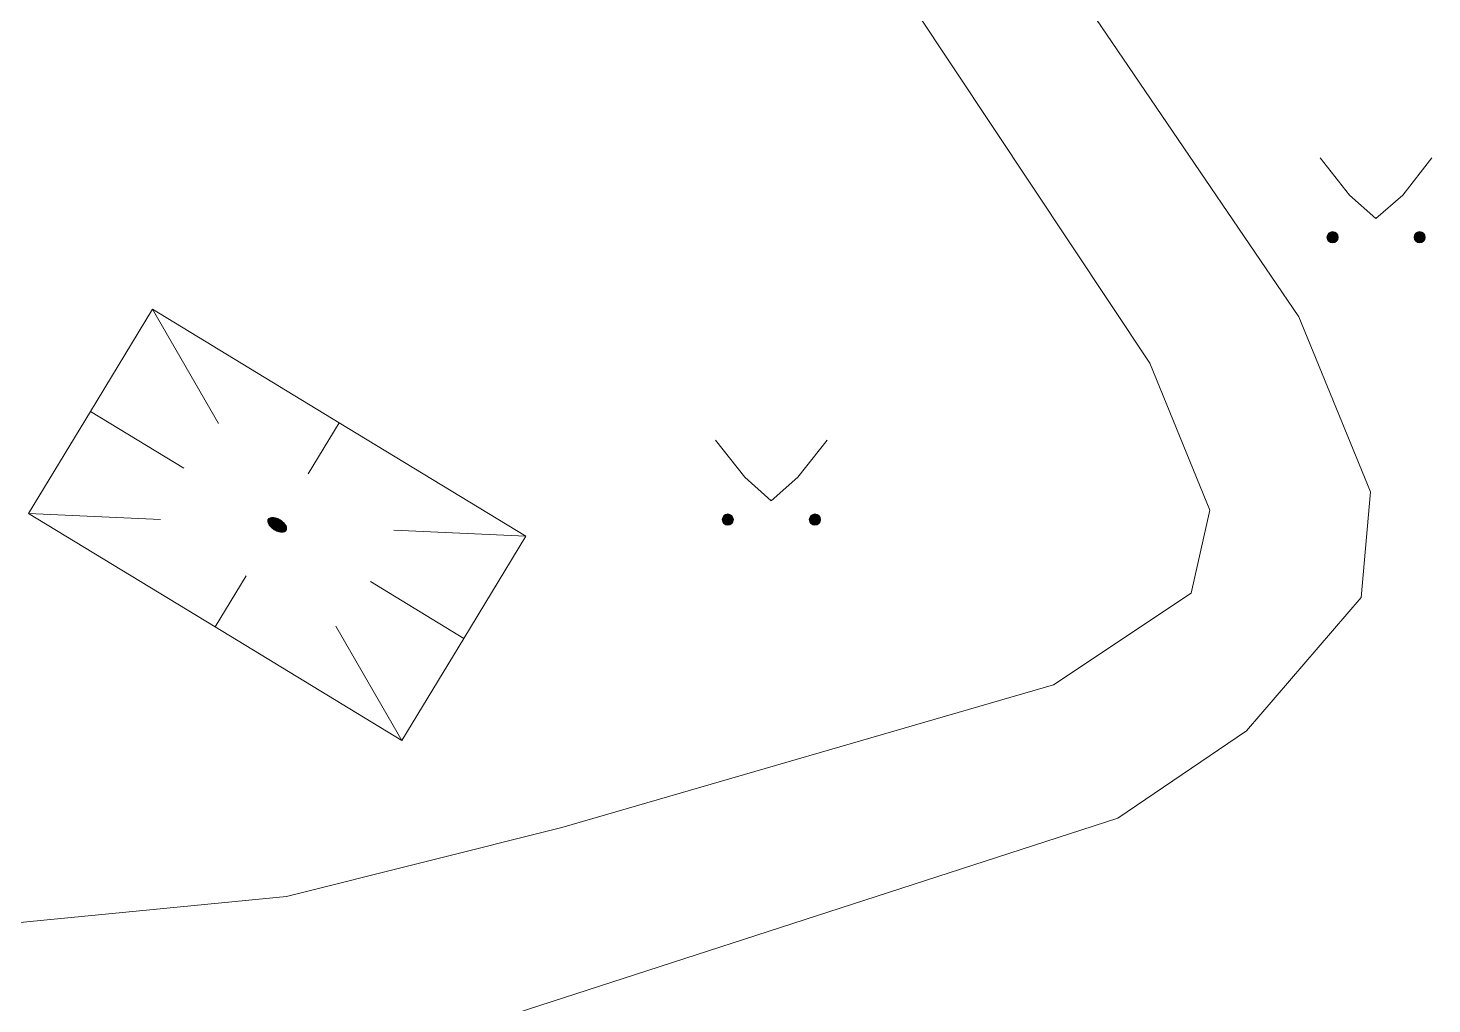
# Model space of a CAD drawing. Extents: x 1000 to 4000, y -5000 to -1000.
# Drawn here: x 1569.08 to 1593.61, y -4584.94 to -4567.9 of the extents above; entities that cross this region are included whole.
import ezdxf

# ---------------------------------------------------------------- set-up
doc = ezdxf.new("R2010")
doc.units = 0
doc.header["$MEASUREMENT"] = 0
for name, color, linetype in [('СЛОЙ_24', 7, 'CONTINUOUS'), ('СЛОЙ_41', 7, 'CONTINUOUS'), ('СЛОЙ_7', 7, 'CONTINUOUS')]:
    doc.layers.add(name, color=color, linetype=linetype)

msp = doc.modelspace()

# ---------------------------------------------------------------- linework, layer by layer
at = {"layer": 'СЛОЙ_24', "color": 253, "linetype": 'Continuous', "lineweight": 0}
for points in [[(1540.448, -4595.008), (1544.02, -4596.815), (1549.197, -4589.187), (1556.822, -4586.838), (1566.294, -4586.517), (1576.968, -4585.313), (1588.124, -4581.7), (1590.372, -4580.175), (1592.378, -4577.846), (1592.539, -4575.999), (1591.289, -4572.94), (1577.771, -4553.075)], [(1557.946, -4584.59), (1573.598, -4583.065), (1578.412, -4581.861), (1587.001, -4579.372), (1589.409, -4577.766), (1589.73, -4576.321), (1588.686, -4573.751), (1576.326, -4555.163)]]:
    msp.add_lwpolyline(points, dxfattribs=at)
at = {"layer": 'СЛОЙ_41', "color": 253, "linetype": 'Continuous', "lineweight": 0}
for p, q in [((1591.663, -4570.164), (1592.173, -4570.814)), ((1593.613, -4570.164), (1593.103, -4570.814)), ((1592.173, -4570.814), (1592.633, -4571.224)), ((1593.103, -4570.814), (1592.633, -4571.224)), ((1581.096, -4575.095), (1581.606, -4575.745)), ((1583.046, -4575.095), (1582.536, -4575.745)), ((1581.606, -4575.745), (1582.066, -4576.155)), ((1582.536, -4575.745), (1582.066, -4576.155))]:
    msp.add_line(p, q, dxfattribs=at)
for centre in [(1591.877, -4571.552), (1593.398, -4571.552), (1581.31, -4576.483), (1582.831, -4576.483)]:
    msp.add_circle(centre, 0.0976, dxfattribs=at)
for points in [[(1591.781, -4571.571), (1591.779, -4571.552), (1591.781, -4571.533)], [(1591.786, -4571.589), (1591.781, -4571.533), (1591.786, -4571.515)], [(1591.781, -4571.571), (1591.781, -4571.533), (1591.786, -4571.589)], [(1591.795, -4571.606), (1591.786, -4571.515), (1591.795, -4571.498)], [(1591.786, -4571.589), (1591.786, -4571.515), (1591.795, -4571.606)], [(1591.808, -4571.621), (1591.795, -4571.498), (1591.808, -4571.483)], [(1591.795, -4571.606), (1591.795, -4571.498), (1591.808, -4571.621)], [(1591.822, -4571.633), (1591.808, -4571.483), (1591.822, -4571.471)], [(1591.808, -4571.621), (1591.808, -4571.483), (1591.822, -4571.633)], [(1591.839, -4571.642), (1591.822, -4571.471), (1591.839, -4571.462)], [(1591.822, -4571.633), (1591.822, -4571.471), (1591.839, -4571.642)], [(1591.858, -4571.648), (1591.839, -4571.462), (1591.858, -4571.456)], [(1591.839, -4571.642), (1591.839, -4571.462), (1591.858, -4571.648)], [(1591.877, -4571.65), (1591.858, -4571.456), (1591.877, -4571.454)], [(1591.858, -4571.648), (1591.858, -4571.456), (1591.877, -4571.65)], [(1593.302, -4571.571), (1593.3, -4571.552), (1593.302, -4571.533)], [(1593.307, -4571.589), (1593.302, -4571.533), (1593.307, -4571.515)], [(1593.302, -4571.571), (1593.302, -4571.533), (1593.307, -4571.589)], [(1593.316, -4571.606), (1593.307, -4571.515), (1593.316, -4571.498)], [(1593.307, -4571.589), (1593.307, -4571.515), (1593.316, -4571.606)], [(1593.329, -4571.621), (1593.316, -4571.498), (1593.329, -4571.483)], [(1593.316, -4571.606), (1593.316, -4571.498), (1593.329, -4571.621)], [(1593.343, -4571.633), (1593.329, -4571.483), (1593.343, -4571.471)], [(1593.329, -4571.621), (1593.329, -4571.483), (1593.343, -4571.633)], [(1593.36, -4571.642), (1593.343, -4571.471), (1593.36, -4571.462)], [(1593.343, -4571.633), (1593.343, -4571.471), (1593.36, -4571.642)], [(1593.379, -4571.648), (1593.36, -4571.462), (1593.379, -4571.456)], [(1593.36, -4571.642), (1593.36, -4571.462), (1593.379, -4571.648)], [(1593.398, -4571.65), (1593.379, -4571.456), (1593.398, -4571.454)], [(1593.379, -4571.648), (1593.379, -4571.456), (1593.398, -4571.65)], [(1581.214, -4576.502), (1581.212, -4576.483), (1581.214, -4576.464)], [(1581.219, -4576.52), (1581.214, -4576.464), (1581.219, -4576.446)], [(1581.214, -4576.502), (1581.214, -4576.464), (1581.219, -4576.52)], [(1581.228, -4576.537), (1581.219, -4576.446), (1581.228, -4576.429)], [(1581.219, -4576.52), (1581.219, -4576.446), (1581.228, -4576.537)], [(1581.241, -4576.552), (1581.228, -4576.429), (1581.241, -4576.414)], [(1581.228, -4576.537), (1581.228, -4576.429), (1581.241, -4576.552)], [(1581.255, -4576.564), (1581.241, -4576.414), (1581.255, -4576.402)], [(1581.241, -4576.552), (1581.241, -4576.414), (1581.255, -4576.564)], [(1581.272, -4576.573), (1581.255, -4576.402), (1581.272, -4576.393)], [(1581.255, -4576.564), (1581.255, -4576.402), (1581.272, -4576.573)], [(1581.291, -4576.579), (1581.272, -4576.393), (1581.291, -4576.387)], [(1581.272, -4576.573), (1581.272, -4576.393), (1581.291, -4576.579)], [(1581.31, -4576.581), (1581.291, -4576.387), (1581.31, -4576.385)], [(1581.291, -4576.579), (1581.291, -4576.387), (1581.31, -4576.581)], [(1582.735, -4576.502), (1582.733, -4576.483), (1582.735, -4576.464)], [(1582.74, -4576.52), (1582.735, -4576.464), (1582.74, -4576.446)], [(1582.735, -4576.502), (1582.735, -4576.464), (1582.74, -4576.52)], [(1582.749, -4576.537), (1582.74, -4576.446), (1582.749, -4576.429)], [(1582.74, -4576.52), (1582.74, -4576.446), (1582.749, -4576.537)], [(1582.762, -4576.552), (1582.749, -4576.429), (1582.762, -4576.414)], [(1582.749, -4576.537), (1582.749, -4576.429), (1582.762, -4576.552)], [(1582.776, -4576.564), (1582.762, -4576.414), (1582.776, -4576.402)], [(1582.762, -4576.552), (1582.762, -4576.414), (1582.776, -4576.564)], [(1582.793, -4576.573), (1582.776, -4576.402), (1582.793, -4576.393)], [(1582.776, -4576.564), (1582.776, -4576.402), (1582.793, -4576.573)], [(1582.812, -4576.579), (1582.793, -4576.393), (1582.812, -4576.387)], [(1582.793, -4576.573), (1582.793, -4576.393), (1582.812, -4576.579)], [(1582.831, -4576.581), (1582.812, -4576.387), (1582.831, -4576.385)], [(1582.812, -4576.579), (1582.812, -4576.387), (1582.831, -4576.581)]]:
    msp.add_solid(points, dxfattribs=at)
at = {"layer": 'СЛОЙ_41', "color": 253, "linetype": 'Continuous', "lineweight": 0, "extrusion": (0, 0, -1)}
for points in [[(-1591.877, -4571.65), (-1591.877, -4571.454), (-1591.896, -4571.648)], [(-1591.896, -4571.648), (-1591.877, -4571.454), (-1591.896, -4571.456)], [(-1591.896, -4571.648), (-1591.896, -4571.456), (-1591.914, -4571.642)], [(-1591.914, -4571.642), (-1591.896, -4571.456), (-1591.914, -4571.462)], [(-1591.914, -4571.642), (-1591.914, -4571.462), (-1591.931, -4571.633)], [(-1591.931, -4571.633), (-1591.914, -4571.462), (-1591.931, -4571.471)], [(-1591.931, -4571.633), (-1591.931, -4571.471), (-1591.946, -4571.621)], [(-1591.946, -4571.621), (-1591.931, -4571.471), (-1591.946, -4571.483)], [(-1591.946, -4571.621), (-1591.946, -4571.483), (-1591.958, -4571.606)], [(-1591.958, -4571.606), (-1591.946, -4571.483), (-1591.958, -4571.498)], [(-1591.958, -4571.606), (-1591.958, -4571.498), (-1591.967, -4571.589)], [(-1591.967, -4571.589), (-1591.958, -4571.498), (-1591.967, -4571.515)], [(-1591.967, -4571.589), (-1591.967, -4571.515), (-1591.972, -4571.571)], [(-1591.972, -4571.571), (-1591.967, -4571.515), (-1591.972, -4571.533)], [(-1591.972, -4571.571), (-1591.972, -4571.533), (-1591.974, -4571.552)], [(-1593.398, -4571.65), (-1593.398, -4571.454), (-1593.417, -4571.648)], [(-1593.417, -4571.648), (-1593.398, -4571.454), (-1593.417, -4571.456)], [(-1593.417, -4571.648), (-1593.417, -4571.456), (-1593.435, -4571.642)], [(-1593.435, -4571.642), (-1593.417, -4571.456), (-1593.435, -4571.462)], [(-1593.435, -4571.642), (-1593.435, -4571.462), (-1593.452, -4571.633)], [(-1593.452, -4571.633), (-1593.435, -4571.462), (-1593.452, -4571.471)], [(-1593.452, -4571.633), (-1593.452, -4571.471), (-1593.467, -4571.621)], [(-1593.467, -4571.621), (-1593.452, -4571.471), (-1593.467, -4571.483)], [(-1593.467, -4571.621), (-1593.467, -4571.483), (-1593.479, -4571.606)], [(-1593.479, -4571.606), (-1593.467, -4571.483), (-1593.479, -4571.498)], [(-1593.479, -4571.606), (-1593.479, -4571.498), (-1593.488, -4571.589)], [(-1593.488, -4571.589), (-1593.479, -4571.498), (-1593.488, -4571.515)], [(-1593.488, -4571.589), (-1593.488, -4571.515), (-1593.493, -4571.571)], [(-1593.493, -4571.571), (-1593.488, -4571.515), (-1593.493, -4571.533)], [(-1593.493, -4571.571), (-1593.493, -4571.533), (-1593.495, -4571.552)], [(-1581.31, -4576.581), (-1581.31, -4576.385), (-1581.329, -4576.579)], [(-1581.329, -4576.579), (-1581.31, -4576.385), (-1581.329, -4576.387)], [(-1581.329, -4576.579), (-1581.329, -4576.387), (-1581.347, -4576.573)], [(-1581.347, -4576.573), (-1581.329, -4576.387), (-1581.347, -4576.393)], [(-1581.347, -4576.573), (-1581.347, -4576.393), (-1581.364, -4576.564)], [(-1581.364, -4576.564), (-1581.347, -4576.393), (-1581.364, -4576.402)], [(-1581.364, -4576.564), (-1581.364, -4576.402), (-1581.379, -4576.552)], [(-1581.379, -4576.552), (-1581.364, -4576.402), (-1581.379, -4576.414)], [(-1581.379, -4576.552), (-1581.379, -4576.414), (-1581.391, -4576.537)], [(-1581.391, -4576.537), (-1581.379, -4576.414), (-1581.391, -4576.429)], [(-1581.391, -4576.537), (-1581.391, -4576.429), (-1581.4, -4576.52)], [(-1581.4, -4576.52), (-1581.391, -4576.429), (-1581.4, -4576.446)], [(-1581.4, -4576.52), (-1581.4, -4576.446), (-1581.405, -4576.502)], [(-1581.405, -4576.502), (-1581.4, -4576.446), (-1581.405, -4576.464)], [(-1581.405, -4576.502), (-1581.405, -4576.464), (-1581.407, -4576.483)], [(-1582.831, -4576.581), (-1582.831, -4576.385), (-1582.85, -4576.579)], [(-1582.85, -4576.579), (-1582.831, -4576.385), (-1582.85, -4576.387)], [(-1582.85, -4576.579), (-1582.85, -4576.387), (-1582.868, -4576.573)], [(-1582.868, -4576.573), (-1582.85, -4576.387), (-1582.868, -4576.393)], [(-1582.868, -4576.573), (-1582.868, -4576.393), (-1582.885, -4576.564)], [(-1582.885, -4576.564), (-1582.868, -4576.393), (-1582.885, -4576.402)], [(-1582.885, -4576.564), (-1582.885, -4576.402), (-1582.9, -4576.552)], [(-1582.9, -4576.552), (-1582.885, -4576.402), (-1582.9, -4576.414)], [(-1582.9, -4576.552), (-1582.9, -4576.414), (-1582.912, -4576.537)], [(-1582.912, -4576.537), (-1582.9, -4576.414), (-1582.912, -4576.429)], [(-1582.912, -4576.537), (-1582.912, -4576.429), (-1582.921, -4576.52)], [(-1582.921, -4576.52), (-1582.912, -4576.429), (-1582.921, -4576.446)], [(-1582.921, -4576.52), (-1582.921, -4576.446), (-1582.926, -4576.502)], [(-1582.926, -4576.502), (-1582.921, -4576.446), (-1582.926, -4576.464)], [(-1582.926, -4576.502), (-1582.926, -4576.464), (-1582.928, -4576.483)]]:
    msp.add_solid(points, dxfattribs=at)
at = {"layer": 'СЛОЙ_7', "color": 253, "linetype": 'Continuous', "lineweight": 0}
for p, q in [((1571.259, -4572.81), (1570.175, -4574.593)), ((1571.259, -4572.81), (1572.413, -4574.806)), ((1571.259, -4572.81), (1574.52, -4574.793)), ((1570.175, -4574.593), (1569.091, -4576.376)), ((1570.175, -4574.593), (1571.806, -4575.584)), ((1574.52, -4574.793), (1573.979, -4575.684)), ((1574.52, -4574.793), (1577.781, -4576.775)), ((1569.091, -4576.376), (1571.396, -4576.481)), ((1569.091, -4576.376), (1572.352, -4578.358)), ((1573.593, -4576.67), (1573.593, -4576.67)), ((1577.781, -4576.775), (1575.476, -4576.669)), ((1577.781, -4576.775), (1576.697, -4578.558)), ((1572.352, -4578.358), (1572.895, -4577.467)), ((1576.697, -4578.558), (1575.067, -4577.566)), ((1572.352, -4578.358), (1575.613, -4580.34)), ((1575.613, -4580.34), (1574.459, -4578.343)), ((1576.697, -4578.558), (1575.613, -4580.34))]:
    msp.add_line(p, q, dxfattribs=at)
for centre, radius, start, end in [((1573.343, -4576.512), 0.0721, 169.1467, 186.3022), ((1573.373, -4576.508), 0.103, 186.2735, 199.8338), ((1573.328, -4576.509), 0.0573, 148.918, 168.9098), ((1573.328, -4576.51), 0.0573, 128.4945, 148.4863), ((1573.337, -4576.521), 0.0721, 111.1021, 128.2576), ((1573.348, -4576.55), 0.103, 97.5705, 111.1308), ((1573.354, -4576.595), 0.148, 87.062, 97.6868), ((1573.352, -4576.65), 0.203, 78.5687, 87.1677), ((1573.341, -4576.705), 0.259, 71.3388, 78.6468), ((1573.327, -4576.749), 0.305, 64.8423, 71.3961), ((1573.316, -4576.772), 0.331, 58.6812, 64.888), ((1573.316, -4576.772), 0.331, 52.5163, 58.7232), ((1573.332, -4576.752), 0.305, 46.0082, 52.562), ((1573.364, -4576.719), 0.259, 38.7575, 46.0655), ((1573.416, -4576.493), 0.148, 199.7176, 210.3423), ((1573.464, -4576.466), 0.203, 210.2366, 218.8356), ((1573.508, -4576.431), 0.259, 218.7575, 226.0655), ((1573.54, -4576.398), 0.305, 226.0082, 232.562), ((1573.556, -4576.378), 0.331, 232.5163, 238.7232), ((1573.556, -4576.378), 0.331, 238.6812, 244.888), ((1573.545, -4576.401), 0.305, 244.8423, 251.3961), ((1573.531, -4576.445), 0.259, 251.3388, 258.6468), ((1573.52, -4576.5), 0.203, 258.5687, 267.1677), ((1573.518, -4576.555), 0.148, 267.062, 277.6868), ((1573.524, -4576.6), 0.103, 277.5705, 291.1308), ((1573.535, -4576.629), 0.0721, 291.1021, 308.2576), ((1573.408, -4576.684), 0.203, 30.2366, 38.8356), ((1573.544, -4576.64), 0.0573, 308.4945, 328.4863), ((1573.456, -4576.657), 0.148, 19.7176, 30.3423), ((1573.544, -4576.641), 0.0573, 328.918, 348.9098), ((1573.499, -4576.641), 0.103, 6.2735, 19.8338), ((1573.529, -4576.638), 0.0721, 349.1467, 6.3022)]:
    msp.add_arc(centre, radius, start, end, dxfattribs=at)
for points in [[(1573.272, -4576.524), (1573.271, -4576.501), (1573.272, -4576.5)], [(1573.271, -4576.522), (1573.271, -4576.503), (1573.271, -4576.501)], [(1573.271, -4576.522), (1573.271, -4576.501), (1573.272, -4576.524)], [(1573.271, -4576.521), (1573.271, -4576.504), (1573.271, -4576.503)], [(1573.271, -4576.521), (1573.271, -4576.503), (1573.271, -4576.522)], [(1573.271, -4576.52), (1573.271, -4576.505), (1573.271, -4576.504)], [(1573.271, -4576.52), (1573.271, -4576.504), (1573.271, -4576.521)], [(1573.271, -4576.518), (1573.271, -4576.507), (1573.271, -4576.505)], [(1573.271, -4576.518), (1573.271, -4576.505), (1573.271, -4576.52)], [(1573.271, -4576.517), (1573.271, -4576.508), (1573.271, -4576.507)], [(1573.271, -4576.517), (1573.271, -4576.507), (1573.271, -4576.518)], [(1573.271, -4576.515), (1573.271, -4576.51), (1573.271, -4576.508)], [(1573.271, -4576.515), (1573.271, -4576.508), (1573.271, -4576.517)], [(1573.271, -4576.514), (1573.271, -4576.511), (1573.271, -4576.51)], [(1573.271, -4576.514), (1573.271, -4576.51), (1573.271, -4576.515)], [(1573.273, -4576.53), (1573.272, -4576.496), (1573.273, -4576.495)], [(1573.272, -4576.528), (1573.272, -4576.497), (1573.272, -4576.496)], [(1573.272, -4576.528), (1573.272, -4576.496), (1573.273, -4576.53)], [(1573.272, -4576.527), (1573.272, -4576.499), (1573.272, -4576.497)], [(1573.272, -4576.527), (1573.272, -4576.497), (1573.272, -4576.528)], [(1573.272, -4576.525), (1573.272, -4576.5), (1573.272, -4576.499)], [(1573.272, -4576.525), (1573.272, -4576.499), (1573.272, -4576.527)], [(1573.272, -4576.524), (1573.272, -4576.5), (1573.272, -4576.525)], [(1573.274, -4576.535), (1573.273, -4576.492), (1573.274, -4576.491)], [(1573.273, -4576.533), (1573.273, -4576.494), (1573.273, -4576.492)], [(1573.273, -4576.533), (1573.273, -4576.492), (1573.274, -4576.535)], [(1573.273, -4576.531), (1573.273, -4576.495), (1573.273, -4576.494)], [(1573.273, -4576.531), (1573.273, -4576.494), (1573.273, -4576.533)], [(1573.273, -4576.53), (1573.273, -4576.495), (1573.273, -4576.531)], [(1573.275, -4576.538), (1573.274, -4576.49), (1573.275, -4576.489)], [(1573.274, -4576.536), (1573.274, -4576.491), (1573.274, -4576.49)], [(1573.274, -4576.536), (1573.274, -4576.49), (1573.275, -4576.538)], [(1573.274, -4576.535), (1573.274, -4576.491), (1573.274, -4576.536)], [(1573.276, -4576.541), (1573.275, -4576.488), (1573.276, -4576.486)], [(1573.275, -4576.539), (1573.275, -4576.489), (1573.275, -4576.488)], [(1573.275, -4576.539), (1573.275, -4576.488), (1573.276, -4576.541)], [(1573.275, -4576.538), (1573.275, -4576.489), (1573.275, -4576.539)], [(1573.277, -4576.544), (1573.276, -4576.485), (1573.277, -4576.484)], [(1573.276, -4576.542), (1573.276, -4576.486), (1573.276, -4576.485)], [(1573.276, -4576.542), (1573.276, -4576.485), (1573.277, -4576.544)], [(1573.276, -4576.541), (1573.276, -4576.486), (1573.276, -4576.542)], [(1573.278, -4576.547), (1573.277, -4576.483), (1573.278, -4576.482)], [(1573.277, -4576.545), (1573.277, -4576.484), (1573.277, -4576.483)], [(1573.277, -4576.545), (1573.277, -4576.483), (1573.278, -4576.547)], [(1573.277, -4576.544), (1573.277, -4576.484), (1573.277, -4576.545)], [(1573.279, -4576.548), (1573.278, -4576.482), (1573.279, -4576.481)], [(1573.278, -4576.547), (1573.278, -4576.482), (1573.279, -4576.548)], [(1573.28, -4576.551), (1573.279, -4576.48), (1573.28, -4576.479)], [(1573.279, -4576.55), (1573.279, -4576.481), (1573.279, -4576.48)], [(1573.279, -4576.55), (1573.279, -4576.48), (1573.28, -4576.551)], [(1573.279, -4576.548), (1573.279, -4576.481), (1573.279, -4576.55)], [(1573.281, -4576.553), (1573.28, -4576.479), (1573.281, -4576.477)], [(1573.28, -4576.551), (1573.28, -4576.479), (1573.281, -4576.553)], [(1573.282, -4576.557), (1573.281, -4576.476), (1573.282, -4576.475)], [(1573.281, -4576.555), (1573.281, -4576.477), (1573.281, -4576.476)], [(1573.281, -4576.555), (1573.281, -4576.476), (1573.282, -4576.557)], [(1573.281, -4576.553), (1573.281, -4576.477), (1573.281, -4576.555)], [(1573.283, -4576.558), (1573.282, -4576.475), (1573.283, -4576.474)], [(1573.282, -4576.557), (1573.282, -4576.475), (1573.283, -4576.558)], [(1573.284, -4576.56), (1573.283, -4576.474), (1573.284, -4576.473)], [(1573.283, -4576.558), (1573.283, -4576.474), (1573.284, -4576.56)], [(1573.285, -4576.563), (1573.284, -4576.472), (1573.285, -4576.471)], [(1573.284, -4576.561), (1573.284, -4576.473), (1573.284, -4576.472)], [(1573.284, -4576.561), (1573.284, -4576.472), (1573.285, -4576.563)], [(1573.284, -4576.56), (1573.284, -4576.473), (1573.284, -4576.561)], [(1573.285, -4576.563), (1573.285, -4576.471), (1573.286, -4576.564)], [(1573.286, -4576.564), (1573.285, -4576.471), (1573.286, -4576.471)], [(1573.287, -4576.566), (1573.286, -4576.471), (1573.287, -4576.47)], [(1573.286, -4576.564), (1573.286, -4576.471), (1573.287, -4576.566)], [(1573.288, -4576.568), (1573.287, -4576.47), (1573.288, -4576.469)], [(1573.287, -4576.566), (1573.287, -4576.47), (1573.288, -4576.568)], [(1573.289, -4576.569), (1573.288, -4576.469), (1573.289, -4576.468)], [(1573.288, -4576.568), (1573.288, -4576.469), (1573.289, -4576.569)], [(1573.29, -4576.571), (1573.289, -4576.468), (1573.29, -4576.467)], [(1573.289, -4576.569), (1573.289, -4576.468), (1573.29, -4576.571)], [(1573.291, -4576.573), (1573.29, -4576.467), (1573.291, -4576.466)], [(1573.29, -4576.571), (1573.29, -4576.467), (1573.291, -4576.573)], [(1573.292, -4576.574), (1573.291, -4576.466), (1573.292, -4576.465)], [(1573.291, -4576.573), (1573.291, -4576.466), (1573.292, -4576.574)], [(1573.293, -4576.576), (1573.292, -4576.465), (1573.293, -4576.464)], [(1573.292, -4576.574), (1573.292, -4576.465), (1573.293, -4576.576)], [(1573.293, -4576.576), (1573.293, -4576.464), (1573.294, -4576.577)], [(1573.294, -4576.577), (1573.293, -4576.464), (1573.294, -4576.464)], [(1573.295, -4576.579), (1573.294, -4576.464), (1573.295, -4576.463)], [(1573.294, -4576.577), (1573.294, -4576.464), (1573.295, -4576.579)], [(1573.296, -4576.58), (1573.295, -4576.463), (1573.296, -4576.462)], [(1573.295, -4576.579), (1573.295, -4576.463), (1573.296, -4576.58)], [(1573.297, -4576.582), (1573.296, -4576.462), (1573.297, -4576.461)], [(1573.296, -4576.58), (1573.296, -4576.462), (1573.297, -4576.582)], [(1573.297, -4576.582), (1573.297, -4576.461), (1573.298, -4576.584)], [(1573.298, -4576.584), (1573.297, -4576.461), (1573.298, -4576.461)], [(1573.3, -4576.586), (1573.298, -4576.461), (1573.3, -4576.46)], [(1573.298, -4576.584), (1573.298, -4576.461), (1573.3, -4576.586)], [(1573.301, -4576.587), (1573.3, -4576.46), (1573.301, -4576.459)], [(1573.3, -4576.586), (1573.3, -4576.46), (1573.301, -4576.587)], [(1573.302, -4576.589), (1573.301, -4576.459), (1573.302, -4576.458)], [(1573.301, -4576.587), (1573.301, -4576.459), (1573.302, -4576.589)], [(1573.302, -4576.589), (1573.302, -4576.458), (1573.303, -4576.59)], [(1573.303, -4576.59), (1573.302, -4576.458), (1573.303, -4576.458)], [(1573.304, -4576.592), (1573.303, -4576.458), (1573.304, -4576.457)], [(1573.303, -4576.59), (1573.303, -4576.458), (1573.304, -4576.592)], [(1573.306, -4576.593), (1573.304, -4576.457), (1573.306, -4576.456)], [(1573.304, -4576.592), (1573.304, -4576.457), (1573.306, -4576.593)], [(1573.306, -4576.593), (1573.306, -4576.456), (1573.307, -4576.595)], [(1573.307, -4576.595), (1573.306, -4576.456), (1573.307, -4576.456)], [(1573.308, -4576.597), (1573.307, -4576.456), (1573.308, -4576.455)], [(1573.307, -4576.595), (1573.307, -4576.456), (1573.308, -4576.597)], [(1573.308, -4576.597), (1573.308, -4576.455), (1573.31, -4576.598)], [(1573.31, -4576.598), (1573.308, -4576.455), (1573.31, -4576.455)], [(1573.311, -4576.6), (1573.31, -4576.455), (1573.311, -4576.454)], [(1573.31, -4576.598), (1573.31, -4576.455), (1573.311, -4576.6)], [(1573.311, -4576.6), (1573.311, -4576.454), (1573.312, -4576.602)], [(1573.312, -4576.602), (1573.311, -4576.454), (1573.312, -4576.454)], [(1573.314, -4576.603), (1573.312, -4576.454), (1573.314, -4576.453)], [(1573.312, -4576.602), (1573.312, -4576.454), (1573.314, -4576.603)], [(1573.314, -4576.603), (1573.314, -4576.453), (1573.315, -4576.605)], [(1573.315, -4576.605), (1573.314, -4576.453), (1573.315, -4576.453)], [(1573.316, -4576.606), (1573.315, -4576.453), (1573.316, -4576.452)], [(1573.315, -4576.605), (1573.315, -4576.453), (1573.316, -4576.606)], [(1573.316, -4576.606), (1573.316, -4576.452), (1573.318, -4576.608)], [(1573.318, -4576.608), (1573.316, -4576.452), (1573.318, -4576.452)], [(1573.319, -4576.609), (1573.318, -4576.452), (1573.319, -4576.451)], [(1573.318, -4576.608), (1573.318, -4576.452), (1573.319, -4576.609)], [(1573.319, -4576.609), (1573.319, -4576.451), (1573.321, -4576.611)], [(1573.321, -4576.611), (1573.319, -4576.451), (1573.321, -4576.451)], [(1573.322, -4576.612), (1573.321, -4576.451), (1573.322, -4576.45)], [(1573.321, -4576.611), (1573.321, -4576.451), (1573.322, -4576.612)], [(1573.322, -4576.612), (1573.322, -4576.45), (1573.324, -4576.614)], [(1573.324, -4576.614), (1573.322, -4576.45), (1573.324, -4576.45)], [(1573.324, -4576.614), (1573.324, -4576.45), (1573.325, -4576.615)], [(1573.325, -4576.615), (1573.324, -4576.45), (1573.325, -4576.45)], [(1573.327, -4576.617), (1573.325, -4576.45), (1573.327, -4576.449)], [(1573.325, -4576.615), (1573.325, -4576.45), (1573.327, -4576.617)], [(1573.327, -4576.617), (1573.327, -4576.449), (1573.329, -4576.618)], [(1573.329, -4576.618), (1573.327, -4576.449), (1573.329, -4576.449)], [(1573.329, -4576.618), (1573.329, -4576.449), (1573.33, -4576.62)], [(1573.33, -4576.62), (1573.329, -4576.449), (1573.33, -4576.449)], [(1573.33, -4576.62), (1573.33, -4576.449), (1573.332, -4576.621)], [(1573.332, -4576.621), (1573.33, -4576.449), (1573.332, -4576.449)], [(1573.334, -4576.623), (1573.332, -4576.449), (1573.334, -4576.448)], [(1573.332, -4576.621), (1573.332, -4576.449), (1573.334, -4576.623)], [(1573.334, -4576.623), (1573.334, -4576.448), (1573.335, -4576.624)], [(1573.335, -4576.624), (1573.334, -4576.448), (1573.335, -4576.448)], [(1573.335, -4576.624), (1573.335, -4576.448), (1573.337, -4576.626)], [(1573.337, -4576.626), (1573.335, -4576.448), (1573.337, -4576.448)], [(1573.337, -4576.626), (1573.337, -4576.448), (1573.338, -4576.627)], [(1573.338, -4576.627), (1573.337, -4576.448), (1573.338, -4576.448)], [(1573.34, -4576.629), (1573.338, -4576.448), (1573.34, -4576.447)], [(1573.338, -4576.627), (1573.338, -4576.448), (1573.34, -4576.629)], [(1573.34, -4576.629), (1573.34, -4576.447), (1573.342, -4576.63)], [(1573.342, -4576.63), (1573.34, -4576.447), (1573.342, -4576.447)], [(1573.342, -4576.63), (1573.342, -4576.447), (1573.344, -4576.632)], [(1573.344, -4576.632), (1573.342, -4576.447), (1573.344, -4576.447)], [(1573.344, -4576.632), (1573.344, -4576.447), (1573.345, -4576.633)], [(1573.345, -4576.633), (1573.344, -4576.447), (1573.345, -4576.447)], [(1573.345, -4576.633), (1573.345, -4576.447), (1573.347, -4576.635)], [(1573.347, -4576.635), (1573.345, -4576.447), (1573.347, -4576.447)], [(1573.347, -4576.635), (1573.347, -4576.447), (1573.349, -4576.636)], [(1573.349, -4576.636), (1573.347, -4576.447), (1573.349, -4576.447)], [(1573.349, -4576.636), (1573.349, -4576.447), (1573.351, -4576.638)], [(1573.351, -4576.638), (1573.349, -4576.447), (1573.351, -4576.447)], [(1573.351, -4576.638), (1573.351, -4576.447), (1573.352, -4576.639)], [(1573.352, -4576.639), (1573.351, -4576.447), (1573.352, -4576.447)], [(1573.352, -4576.639), (1573.352, -4576.447), (1573.354, -4576.641)], [(1573.354, -4576.641), (1573.352, -4576.447), (1573.354, -4576.447)], [(1573.354, -4576.641), (1573.354, -4576.447), (1573.356, -4576.642)], [(1573.356, -4576.642), (1573.354, -4576.447), (1573.356, -4576.447)], [(1573.356, -4576.642), (1573.356, -4576.447), (1573.358, -4576.643)], [(1573.358, -4576.643), (1573.358, -4576.447), (1573.36, -4576.644)], [(1573.36, -4576.644), (1573.36, -4576.447), (1573.362, -4576.646)], [(1573.362, -4576.646), (1573.362, -4576.447), (1573.363, -4576.647)], [(1573.363, -4576.647), (1573.363, -4576.447), (1573.365, -4576.649)], [(1573.365, -4576.649), (1573.365, -4576.447), (1573.367, -4576.65)], [(1573.367, -4576.65), (1573.367, -4576.447), (1573.369, -4576.651)], [(1573.369, -4576.651), (1573.369, -4576.447), (1573.371, -4576.652)], [(1573.371, -4576.652), (1573.371, -4576.448), (1573.373, -4576.654)], [(1573.373, -4576.654), (1573.373, -4576.448), (1573.375, -4576.655)], [(1573.375, -4576.655), (1573.375, -4576.448), (1573.377, -4576.656)], [(1573.377, -4576.656), (1573.377, -4576.448), (1573.379, -4576.657)], [(1573.379, -4576.657), (1573.379, -4576.448), (1573.381, -4576.659)], [(1573.381, -4576.659), (1573.381, -4576.449), (1573.383, -4576.66)], [(1573.383, -4576.66), (1573.383, -4576.449), (1573.385, -4576.661)], [(1573.385, -4576.661), (1573.385, -4576.449), (1573.387, -4576.662)], [(1573.387, -4576.662), (1573.387, -4576.45), (1573.389, -4576.664)], [(1573.389, -4576.664), (1573.389, -4576.45), (1573.391, -4576.665)], [(1573.391, -4576.665), (1573.391, -4576.45), (1573.393, -4576.666)], [(1573.393, -4576.666), (1573.393, -4576.451), (1573.395, -4576.667)], [(1573.395, -4576.667), (1573.395, -4576.451), (1573.397, -4576.668)], [(1573.397, -4576.668), (1573.397, -4576.452), (1573.399, -4576.669)], [(1573.399, -4576.669), (1573.399, -4576.452), (1573.401, -4576.67)], [(1573.401, -4576.67), (1573.401, -4576.453), (1573.403, -4576.671)], [(1573.403, -4576.671), (1573.403, -4576.453), (1573.405, -4576.673)], [(1573.405, -4576.673), (1573.405, -4576.454), (1573.407, -4576.673)], [(1573.407, -4576.673), (1573.407, -4576.454), (1573.409, -4576.675)], [(1573.409, -4576.675), (1573.409, -4576.455), (1573.411, -4576.675)], [(1573.411, -4576.675), (1573.411, -4576.455), (1573.413, -4576.677)], [(1573.413, -4576.677), (1573.413, -4576.456), (1573.415, -4576.677)], [(1573.415, -4576.677), (1573.415, -4576.456), (1573.417, -4576.679)], [(1573.417, -4576.679), (1573.417, -4576.457), (1573.419, -4576.679)], [(1573.419, -4576.679), (1573.419, -4576.458), (1573.421, -4576.68)], [(1573.421, -4576.68), (1573.421, -4576.458), (1573.423, -4576.681)], [(1573.423, -4576.681), (1573.423, -4576.459), (1573.426, -4576.682)], [(1573.426, -4576.682), (1573.426, -4576.46), (1573.427, -4576.683)], [(1573.427, -4576.683), (1573.427, -4576.46), (1573.43, -4576.684)], [(1573.43, -4576.684), (1573.43, -4576.461), (1573.432, -4576.685)], [(1573.432, -4576.685), (1573.432, -4576.462), (1573.434, -4576.686)], [(1573.434, -4576.686), (1573.434, -4576.463), (1573.436, -4576.686)], [(1573.436, -4576.686), (1573.436, -4576.464), (1573.438, -4576.687)], [(1573.438, -4576.687), (1573.438, -4576.464), (1573.44, -4576.688)], [(1573.44, -4576.688), (1573.44, -4576.465), (1573.442, -4576.689)], [(1573.442, -4576.689), (1573.442, -4576.466), (1573.444, -4576.689)], [(1573.444, -4576.689), (1573.444, -4576.467), (1573.446, -4576.69)], [(1573.446, -4576.69), (1573.446, -4576.468), (1573.448, -4576.691)], [(1573.448, -4576.691), (1573.448, -4576.469), (1573.451, -4576.692)], [(1573.451, -4576.692), (1573.451, -4576.47), (1573.452, -4576.692)], [(1573.452, -4576.692), (1573.452, -4576.47), (1573.455, -4576.693)], [(1573.455, -4576.693), (1573.455, -4576.472), (1573.457, -4576.693)], [(1573.457, -4576.693), (1573.457, -4576.472), (1573.459, -4576.694)], [(1573.459, -4576.694), (1573.459, -4576.473), (1573.461, -4576.695)], [(1573.461, -4576.695), (1573.461, -4576.474), (1573.463, -4576.695)], [(1573.463, -4576.695), (1573.463, -4576.475), (1573.465, -4576.696)], [(1573.465, -4576.696), (1573.465, -4576.476), (1573.467, -4576.696)], [(1573.467, -4576.696), (1573.467, -4576.478), (1573.469, -4576.697)], [(1573.469, -4576.697), (1573.469, -4576.478), (1573.471, -4576.697)], [(1573.471, -4576.697), (1573.471, -4576.48), (1573.473, -4576.698)], [(1573.473, -4576.698), (1573.473, -4576.481), (1573.475, -4576.698)], [(1573.475, -4576.698), (1573.475, -4576.482), (1573.477, -4576.699)], [(1573.477, -4576.699), (1573.477, -4576.483), (1573.479, -4576.699)], [(1573.479, -4576.699), (1573.479, -4576.484), (1573.481, -4576.699)], [(1573.481, -4576.699), (1573.481, -4576.485), (1573.483, -4576.7)], [(1573.483, -4576.7), (1573.483, -4576.486), (1573.485, -4576.7)], [(1573.485, -4576.7), (1573.485, -4576.487), (1573.487, -4576.701)], [(1573.487, -4576.701), (1573.487, -4576.489), (1573.489, -4576.701)], [(1573.489, -4576.701), (1573.489, -4576.49), (1573.491, -4576.701)], [(1573.491, -4576.701), (1573.491, -4576.491), (1573.493, -4576.701)], [(1573.493, -4576.701), (1573.493, -4576.492), (1573.495, -4576.702)], [(1573.495, -4576.702), (1573.495, -4576.494), (1573.497, -4576.702)], [(1573.497, -4576.702), (1573.497, -4576.495), (1573.499, -4576.702)], [(1573.499, -4576.702), (1573.499, -4576.496), (1573.501, -4576.702)], [(1573.501, -4576.702), (1573.501, -4576.497), (1573.503, -4576.703)], [(1573.503, -4576.703), (1573.503, -4576.499), (1573.505, -4576.703)], [(1573.505, -4576.703), (1573.505, -4576.5), (1573.507, -4576.703)], [(1573.507, -4576.703), (1573.507, -4576.501), (1573.508, -4576.703)], [(1573.508, -4576.703), (1573.508, -4576.503), (1573.51, -4576.703)], [(1573.51, -4576.703), (1573.51, -4576.504), (1573.512, -4576.703)], [(1573.512, -4576.703), (1573.512, -4576.505), (1573.514, -4576.703)], [(1573.514, -4576.703), (1573.514, -4576.507), (1573.516, -4576.703)], [(1573.516, -4576.703), (1573.516, -4576.508), (1573.518, -4576.703)]]:
    msp.add_solid(points, dxfattribs=at)
at = {"layer": 'СЛОЙ_7', "color": 253, "linetype": 'Continuous', "lineweight": 0, "extrusion": (0, 0, -1)}
for points in [[(-1573.358, -4576.643), (-1573.356, -4576.447), (-1573.358, -4576.447)], [(-1573.36, -4576.644), (-1573.358, -4576.447), (-1573.36, -4576.447)], [(-1573.362, -4576.646), (-1573.36, -4576.447), (-1573.362, -4576.447)], [(-1573.363, -4576.647), (-1573.362, -4576.447), (-1573.363, -4576.447)], [(-1573.365, -4576.649), (-1573.363, -4576.447), (-1573.365, -4576.447)], [(-1573.367, -4576.65), (-1573.365, -4576.447), (-1573.367, -4576.447)], [(-1573.369, -4576.651), (-1573.367, -4576.447), (-1573.369, -4576.447)], [(-1573.371, -4576.652), (-1573.369, -4576.447), (-1573.371, -4576.448)], [(-1573.373, -4576.654), (-1573.371, -4576.448), (-1573.373, -4576.448)], [(-1573.375, -4576.655), (-1573.373, -4576.448), (-1573.375, -4576.448)], [(-1573.377, -4576.656), (-1573.375, -4576.448), (-1573.377, -4576.448)], [(-1573.379, -4576.657), (-1573.377, -4576.448), (-1573.379, -4576.448)], [(-1573.381, -4576.659), (-1573.379, -4576.448), (-1573.381, -4576.449)], [(-1573.383, -4576.66), (-1573.381, -4576.449), (-1573.383, -4576.449)], [(-1573.385, -4576.661), (-1573.383, -4576.449), (-1573.385, -4576.449)], [(-1573.387, -4576.662), (-1573.385, -4576.449), (-1573.387, -4576.45)], [(-1573.389, -4576.664), (-1573.387, -4576.45), (-1573.389, -4576.45)], [(-1573.391, -4576.665), (-1573.389, -4576.45), (-1573.391, -4576.45)], [(-1573.393, -4576.666), (-1573.391, -4576.45), (-1573.393, -4576.451)], [(-1573.395, -4576.667), (-1573.393, -4576.451), (-1573.395, -4576.451)], [(-1573.397, -4576.668), (-1573.395, -4576.451), (-1573.397, -4576.452)], [(-1573.399, -4576.669), (-1573.397, -4576.452), (-1573.399, -4576.452)], [(-1573.401, -4576.67), (-1573.399, -4576.452), (-1573.401, -4576.453)], [(-1573.403, -4576.671), (-1573.401, -4576.453), (-1573.403, -4576.453)], [(-1573.405, -4576.673), (-1573.403, -4576.453), (-1573.405, -4576.454)], [(-1573.407, -4576.673), (-1573.405, -4576.454), (-1573.407, -4576.454)], [(-1573.409, -4576.675), (-1573.407, -4576.454), (-1573.409, -4576.455)], [(-1573.411, -4576.675), (-1573.409, -4576.455), (-1573.411, -4576.455)], [(-1573.413, -4576.677), (-1573.411, -4576.455), (-1573.413, -4576.456)], [(-1573.415, -4576.677), (-1573.413, -4576.456), (-1573.415, -4576.456)], [(-1573.417, -4576.679), (-1573.415, -4576.456), (-1573.417, -4576.457)], [(-1573.419, -4576.679), (-1573.417, -4576.457), (-1573.419, -4576.458)], [(-1573.421, -4576.68), (-1573.419, -4576.458), (-1573.421, -4576.458)], [(-1573.423, -4576.681), (-1573.421, -4576.458), (-1573.423, -4576.459)], [(-1573.426, -4576.682), (-1573.423, -4576.459), (-1573.426, -4576.46)], [(-1573.427, -4576.683), (-1573.426, -4576.46), (-1573.427, -4576.46)], [(-1573.43, -4576.684), (-1573.427, -4576.46), (-1573.43, -4576.461)], [(-1573.432, -4576.685), (-1573.43, -4576.461), (-1573.432, -4576.462)], [(-1573.434, -4576.686), (-1573.432, -4576.462), (-1573.434, -4576.463)], [(-1573.436, -4576.686), (-1573.434, -4576.463), (-1573.436, -4576.464)], [(-1573.438, -4576.687), (-1573.436, -4576.464), (-1573.438, -4576.464)], [(-1573.44, -4576.688), (-1573.438, -4576.464), (-1573.44, -4576.465)], [(-1573.442, -4576.689), (-1573.44, -4576.465), (-1573.442, -4576.466)], [(-1573.444, -4576.689), (-1573.442, -4576.466), (-1573.444, -4576.467)], [(-1573.446, -4576.69), (-1573.444, -4576.467), (-1573.446, -4576.468)], [(-1573.448, -4576.691), (-1573.446, -4576.468), (-1573.448, -4576.469)], [(-1573.451, -4576.692), (-1573.448, -4576.469), (-1573.451, -4576.47)], [(-1573.452, -4576.692), (-1573.451, -4576.47), (-1573.452, -4576.47)], [(-1573.455, -4576.693), (-1573.452, -4576.47), (-1573.455, -4576.472)], [(-1573.457, -4576.693), (-1573.455, -4576.472), (-1573.457, -4576.472)], [(-1573.459, -4576.694), (-1573.457, -4576.472), (-1573.459, -4576.473)], [(-1573.461, -4576.695), (-1573.459, -4576.473), (-1573.461, -4576.474)], [(-1573.463, -4576.695), (-1573.461, -4576.474), (-1573.463, -4576.475)], [(-1573.465, -4576.696), (-1573.463, -4576.475), (-1573.465, -4576.476)], [(-1573.467, -4576.696), (-1573.465, -4576.476), (-1573.467, -4576.478)], [(-1573.469, -4576.697), (-1573.467, -4576.478), (-1573.469, -4576.478)], [(-1573.471, -4576.697), (-1573.469, -4576.478), (-1573.471, -4576.48)], [(-1573.473, -4576.698), (-1573.471, -4576.48), (-1573.473, -4576.481)], [(-1573.475, -4576.698), (-1573.473, -4576.481), (-1573.475, -4576.482)], [(-1573.477, -4576.699), (-1573.475, -4576.482), (-1573.477, -4576.483)], [(-1573.479, -4576.699), (-1573.477, -4576.483), (-1573.479, -4576.484)], [(-1573.481, -4576.699), (-1573.479, -4576.484), (-1573.481, -4576.485)], [(-1573.483, -4576.7), (-1573.481, -4576.485), (-1573.483, -4576.486)], [(-1573.485, -4576.7), (-1573.483, -4576.486), (-1573.485, -4576.487)], [(-1573.487, -4576.701), (-1573.485, -4576.487), (-1573.487, -4576.489)], [(-1573.489, -4576.701), (-1573.487, -4576.489), (-1573.489, -4576.49)], [(-1573.491, -4576.701), (-1573.489, -4576.49), (-1573.491, -4576.491)], [(-1573.493, -4576.701), (-1573.491, -4576.491), (-1573.493, -4576.492)], [(-1573.495, -4576.702), (-1573.493, -4576.492), (-1573.495, -4576.494)], [(-1573.497, -4576.702), (-1573.495, -4576.494), (-1573.497, -4576.495)], [(-1573.499, -4576.702), (-1573.497, -4576.495), (-1573.499, -4576.496)], [(-1573.501, -4576.702), (-1573.499, -4576.496), (-1573.501, -4576.497)], [(-1573.503, -4576.703), (-1573.501, -4576.497), (-1573.503, -4576.499)], [(-1573.505, -4576.703), (-1573.503, -4576.499), (-1573.505, -4576.5)], [(-1573.507, -4576.703), (-1573.505, -4576.5), (-1573.507, -4576.501)], [(-1573.508, -4576.703), (-1573.507, -4576.501), (-1573.508, -4576.503)], [(-1573.51, -4576.703), (-1573.508, -4576.503), (-1573.51, -4576.504)], [(-1573.512, -4576.703), (-1573.51, -4576.504), (-1573.512, -4576.505)], [(-1573.514, -4576.703), (-1573.512, -4576.505), (-1573.514, -4576.507)], [(-1573.516, -4576.703), (-1573.514, -4576.507), (-1573.516, -4576.508)], [(-1573.518, -4576.703), (-1573.516, -4576.508), (-1573.518, -4576.51)], [(-1573.518, -4576.703), (-1573.518, -4576.51), (-1573.519, -4576.703)], [(-1573.519, -4576.703), (-1573.518, -4576.51), (-1573.519, -4576.511)], [(-1573.519, -4576.703), (-1573.519, -4576.511), (-1573.521, -4576.703)], [(-1573.521, -4576.703), (-1573.519, -4576.511), (-1573.521, -4576.512)], [(-1573.521, -4576.703), (-1573.521, -4576.512), (-1573.523, -4576.703)], [(-1573.523, -4576.703), (-1573.521, -4576.512), (-1573.523, -4576.514)], [(-1573.523, -4576.703), (-1573.523, -4576.514), (-1573.525, -4576.703)], [(-1573.525, -4576.703), (-1573.523, -4576.514), (-1573.525, -4576.515)], [(-1573.525, -4576.703), (-1573.525, -4576.515), (-1573.526, -4576.703)], [(-1573.526, -4576.703), (-1573.525, -4576.515), (-1573.526, -4576.516)], [(-1573.526, -4576.703), (-1573.526, -4576.516), (-1573.528, -4576.703)], [(-1573.528, -4576.703), (-1573.526, -4576.516), (-1573.528, -4576.518)], [(-1573.528, -4576.703), (-1573.528, -4576.518), (-1573.53, -4576.703)], [(-1573.53, -4576.703), (-1573.528, -4576.518), (-1573.53, -4576.519)], [(-1573.53, -4576.703), (-1573.53, -4576.519), (-1573.532, -4576.702)], [(-1573.532, -4576.702), (-1573.53, -4576.519), (-1573.532, -4576.521)], [(-1573.532, -4576.702), (-1573.532, -4576.521), (-1573.533, -4576.702)], [(-1573.533, -4576.702), (-1573.532, -4576.521), (-1573.533, -4576.522)], [(-1573.533, -4576.702), (-1573.533, -4576.522), (-1573.535, -4576.702)], [(-1573.535, -4576.702), (-1573.533, -4576.522), (-1573.535, -4576.524)], [(-1573.535, -4576.702), (-1573.535, -4576.524), (-1573.537, -4576.702)], [(-1573.537, -4576.702), (-1573.535, -4576.524), (-1573.537, -4576.525)], [(-1573.537, -4576.702), (-1573.537, -4576.525), (-1573.538, -4576.702)], [(-1573.538, -4576.702), (-1573.537, -4576.525), (-1573.538, -4576.527)], [(-1573.538, -4576.702), (-1573.538, -4576.527), (-1573.54, -4576.701)], [(-1573.54, -4576.701), (-1573.538, -4576.527), (-1573.54, -4576.528)], [(-1573.54, -4576.701), (-1573.54, -4576.528), (-1573.542, -4576.701)], [(-1573.542, -4576.701), (-1573.54, -4576.528), (-1573.542, -4576.53)], [(-1573.542, -4576.701), (-1573.542, -4576.53), (-1573.543, -4576.701)], [(-1573.543, -4576.701), (-1573.542, -4576.53), (-1573.543, -4576.531)], [(-1573.543, -4576.701), (-1573.543, -4576.531), (-1573.545, -4576.701)], [(-1573.545, -4576.701), (-1573.543, -4576.531), (-1573.545, -4576.533)], [(-1573.545, -4576.701), (-1573.545, -4576.533), (-1573.546, -4576.7)], [(-1573.546, -4576.7), (-1573.545, -4576.533), (-1573.546, -4576.534)], [(-1573.546, -4576.7), (-1573.546, -4576.534), (-1573.548, -4576.7)], [(-1573.548, -4576.7), (-1573.546, -4576.534), (-1573.548, -4576.536)], [(-1573.548, -4576.7), (-1573.548, -4576.536), (-1573.549, -4576.7)], [(-1573.549, -4576.7), (-1573.548, -4576.536), (-1573.549, -4576.537)], [(-1573.549, -4576.7), (-1573.549, -4576.537), (-1573.551, -4576.699)], [(-1573.551, -4576.699), (-1573.549, -4576.537), (-1573.551, -4576.539)], [(-1573.551, -4576.699), (-1573.551, -4576.539), (-1573.552, -4576.699)], [(-1573.552, -4576.699), (-1573.551, -4576.539), (-1573.552, -4576.541)], [(-1573.552, -4576.699), (-1573.552, -4576.541), (-1573.554, -4576.698)], [(-1573.554, -4576.698), (-1573.552, -4576.541), (-1573.554, -4576.542)], [(-1573.554, -4576.698), (-1573.554, -4576.542), (-1573.555, -4576.698)], [(-1573.555, -4576.698), (-1573.554, -4576.542), (-1573.555, -4576.544)], [(-1573.555, -4576.698), (-1573.555, -4576.544), (-1573.557, -4576.697)], [(-1573.557, -4576.697), (-1573.555, -4576.544), (-1573.557, -4576.545)], [(-1573.557, -4576.697), (-1573.557, -4576.545), (-1573.558, -4576.697)], [(-1573.558, -4576.697), (-1573.557, -4576.545), (-1573.558, -4576.547)], [(-1573.558, -4576.697), (-1573.558, -4576.547), (-1573.56, -4576.696)], [(-1573.56, -4576.696), (-1573.558, -4576.547), (-1573.56, -4576.549)], [(-1573.56, -4576.696), (-1573.56, -4576.549), (-1573.561, -4576.696)], [(-1573.561, -4576.696), (-1573.56, -4576.549), (-1573.561, -4576.55)], [(-1573.561, -4576.696), (-1573.561, -4576.55), (-1573.562, -4576.695)], [(-1573.562, -4576.695), (-1573.561, -4576.55), (-1573.562, -4576.552)], [(-1573.562, -4576.695), (-1573.562, -4576.552), (-1573.564, -4576.695)], [(-1573.564, -4576.695), (-1573.562, -4576.552), (-1573.564, -4576.553)], [(-1573.564, -4576.695), (-1573.564, -4576.553), (-1573.565, -4576.694)], [(-1573.565, -4576.694), (-1573.564, -4576.553), (-1573.565, -4576.555)], [(-1573.565, -4576.694), (-1573.565, -4576.555), (-1573.566, -4576.694)], [(-1573.566, -4576.694), (-1573.565, -4576.555), (-1573.566, -4576.556)], [(-1573.566, -4576.694), (-1573.566, -4576.556), (-1573.568, -4576.693)], [(-1573.568, -4576.693), (-1573.566, -4576.556), (-1573.568, -4576.558)], [(-1573.568, -4576.693), (-1573.568, -4576.558), (-1573.569, -4576.692)], [(-1573.569, -4576.692), (-1573.568, -4576.558), (-1573.569, -4576.56)], [(-1573.569, -4576.692), (-1573.569, -4576.56), (-1573.57, -4576.691)], [(-1573.57, -4576.691), (-1573.569, -4576.56), (-1573.57, -4576.561)], [(-1573.57, -4576.691), (-1573.57, -4576.561), (-1573.571, -4576.691)], [(-1573.571, -4576.691), (-1573.57, -4576.561), (-1573.571, -4576.563)], [(-1573.571, -4576.691), (-1573.571, -4576.563), (-1573.572, -4576.69)], [(-1573.572, -4576.69), (-1573.571, -4576.563), (-1573.572, -4576.565)], [(-1573.572, -4576.69), (-1573.572, -4576.565), (-1573.573, -4576.689)], [(-1573.573, -4576.689), (-1573.572, -4576.565), (-1573.573, -4576.566)], [(-1573.573, -4576.689), (-1573.573, -4576.566), (-1573.575, -4576.689)], [(-1573.575, -4576.689), (-1573.573, -4576.566), (-1573.575, -4576.568)], [(-1573.575, -4576.689), (-1573.575, -4576.568), (-1573.576, -4576.688)], [(-1573.576, -4576.688), (-1573.575, -4576.568), (-1573.576, -4576.569)], [(-1573.576, -4576.688), (-1573.576, -4576.569), (-1573.577, -4576.687)], [(-1573.577, -4576.687), (-1573.576, -4576.569), (-1573.577, -4576.571)], [(-1573.577, -4576.687), (-1573.577, -4576.571), (-1573.578, -4576.686)], [(-1573.578, -4576.686), (-1573.577, -4576.571), (-1573.578, -4576.572)], [(-1573.578, -4576.686), (-1573.578, -4576.572), (-1573.579, -4576.686)], [(-1573.579, -4576.686), (-1573.578, -4576.572), (-1573.579, -4576.574)], [(-1573.579, -4576.686), (-1573.579, -4576.574), (-1573.58, -4576.685)], [(-1573.58, -4576.685), (-1573.579, -4576.574), (-1573.58, -4576.576)], [(-1573.58, -4576.685), (-1573.58, -4576.576), (-1573.581, -4576.684)], [(-1573.581, -4576.684), (-1573.58, -4576.576), (-1573.581, -4576.578)], [(-1573.581, -4576.684), (-1573.581, -4576.578), (-1573.582, -4576.683)], [(-1573.582, -4576.683), (-1573.581, -4576.578), (-1573.582, -4576.579)], [(-1573.582, -4576.683), (-1573.582, -4576.579), (-1573.583, -4576.682)], [(-1573.583, -4576.682), (-1573.582, -4576.579), (-1573.583, -4576.581)], [(-1573.583, -4576.682), (-1573.583, -4576.581), (-1573.584, -4576.681)], [(-1573.584, -4576.681), (-1573.583, -4576.581), (-1573.584, -4576.582)], [(-1573.584, -4576.681), (-1573.584, -4576.582), (-1573.585, -4576.68)], [(-1573.585, -4576.68), (-1573.584, -4576.582), (-1573.585, -4576.584)], [(-1573.585, -4576.68), (-1573.585, -4576.584), (-1573.586, -4576.679)], [(-1573.586, -4576.679), (-1573.585, -4576.584), (-1573.586, -4576.585)], [(-1573.586, -4576.679), (-1573.586, -4576.585), (-1573.587, -4576.678)], [(-1573.587, -4576.678), (-1573.586, -4576.585), (-1573.587, -4576.587)], [(-1573.587, -4576.678), (-1573.587, -4576.587), (-1573.587, -4576.678)], [(-1573.587, -4576.678), (-1573.587, -4576.587), (-1573.587, -4576.589)], [(-1573.587, -4576.678), (-1573.587, -4576.589), (-1573.588, -4576.676)], [(-1573.588, -4576.676), (-1573.587, -4576.589), (-1573.588, -4576.59)], [(-1573.588, -4576.676), (-1573.588, -4576.59), (-1573.589, -4576.676)], [(-1573.589, -4576.676), (-1573.588, -4576.59), (-1573.589, -4576.592)], [(-1573.589, -4576.676), (-1573.589, -4576.592), (-1573.59, -4576.674)], [(-1573.59, -4576.674), (-1573.589, -4576.592), (-1573.59, -4576.594)], [(-1573.59, -4576.674), (-1573.59, -4576.594), (-1573.591, -4576.674)], [(-1573.591, -4576.674), (-1573.59, -4576.594), (-1573.591, -4576.595)], [(-1573.591, -4576.674), (-1573.591, -4576.595), (-1573.591, -4576.672)], [(-1573.591, -4576.672), (-1573.591, -4576.595), (-1573.591, -4576.597)], [(-1573.591, -4576.672), (-1573.591, -4576.597), (-1573.592, -4576.671)], [(-1573.592, -4576.671), (-1573.591, -4576.597), (-1573.592, -4576.598)], [(-1573.592, -4576.671), (-1573.592, -4576.598), (-1573.593, -4576.67)], [(-1573.593, -4576.67), (-1573.592, -4576.598), (-1573.593, -4576.6)], [(-1573.593, -4576.67), (-1573.593, -4576.6), (-1573.593, -4576.669)], [(-1573.593, -4576.669), (-1573.593, -4576.6), (-1573.593, -4576.601)], [(-1573.593, -4576.669), (-1573.593, -4576.601), (-1573.594, -4576.668)], [(-1573.594, -4576.668), (-1573.593, -4576.601), (-1573.594, -4576.603)], [(-1573.594, -4576.668), (-1573.594, -4576.603), (-1573.594, -4576.667)], [(-1573.594, -4576.667), (-1573.594, -4576.603), (-1573.594, -4576.605)], [(-1573.594, -4576.667), (-1573.594, -4576.605), (-1573.595, -4576.666)], [(-1573.595, -4576.666), (-1573.594, -4576.605), (-1573.595, -4576.606)], [(-1573.595, -4576.666), (-1573.595, -4576.606), (-1573.596, -4576.665)], [(-1573.596, -4576.665), (-1573.595, -4576.606), (-1573.596, -4576.608)], [(-1573.596, -4576.665), (-1573.596, -4576.608), (-1573.596, -4576.664)], [(-1573.596, -4576.664), (-1573.596, -4576.608), (-1573.596, -4576.609)], [(-1573.596, -4576.664), (-1573.596, -4576.609), (-1573.597, -4576.662)], [(-1573.597, -4576.662), (-1573.596, -4576.609), (-1573.597, -4576.611)], [(-1573.597, -4576.662), (-1573.597, -4576.611), (-1573.597, -4576.661)], [(-1573.597, -4576.661), (-1573.597, -4576.611), (-1573.597, -4576.613)], [(-1573.597, -4576.661), (-1573.597, -4576.613), (-1573.598, -4576.66)], [(-1573.598, -4576.66), (-1573.597, -4576.613), (-1573.598, -4576.614)], [(-1573.598, -4576.66), (-1573.598, -4576.614), (-1573.598, -4576.659)], [(-1573.598, -4576.659), (-1573.598, -4576.614), (-1573.598, -4576.616)], [(-1573.598, -4576.659), (-1573.598, -4576.616), (-1573.598, -4576.658)], [(-1573.598, -4576.658), (-1573.598, -4576.616), (-1573.598, -4576.617)], [(-1573.598, -4576.658), (-1573.598, -4576.617), (-1573.599, -4576.656)], [(-1573.599, -4576.656), (-1573.598, -4576.617), (-1573.599, -4576.619)], [(-1573.599, -4576.656), (-1573.599, -4576.619), (-1573.599, -4576.655)], [(-1573.599, -4576.655), (-1573.599, -4576.619), (-1573.599, -4576.62)], [(-1573.599, -4576.655), (-1573.599, -4576.62), (-1573.599, -4576.654)], [(-1573.599, -4576.654), (-1573.599, -4576.62), (-1573.599, -4576.622)], [(-1573.599, -4576.654), (-1573.599, -4576.622), (-1573.6, -4576.653)], [(-1573.6, -4576.653), (-1573.599, -4576.622), (-1573.6, -4576.623)], [(-1573.6, -4576.653), (-1573.6, -4576.623), (-1573.6, -4576.651)], [(-1573.6, -4576.651), (-1573.6, -4576.623), (-1573.6, -4576.625)], [(-1573.6, -4576.651), (-1573.6, -4576.625), (-1573.6, -4576.65)], [(-1573.6, -4576.65), (-1573.6, -4576.625), (-1573.6, -4576.626)], [(-1573.6, -4576.65), (-1573.6, -4576.626), (-1573.6, -4576.649)], [(-1573.6, -4576.649), (-1573.6, -4576.626), (-1573.6, -4576.628)], [(-1573.6, -4576.649), (-1573.6, -4576.628), (-1573.601, -4576.647)], [(-1573.601, -4576.647), (-1573.6, -4576.628), (-1573.601, -4576.629)], [(-1573.601, -4576.647), (-1573.601, -4576.629), (-1573.601, -4576.646)], [(-1573.601, -4576.646), (-1573.601, -4576.629), (-1573.601, -4576.631)], [(-1573.601, -4576.646), (-1573.601, -4576.631), (-1573.601, -4576.645)], [(-1573.601, -4576.645), (-1573.601, -4576.631), (-1573.601, -4576.632)], [(-1573.601, -4576.645), (-1573.601, -4576.632), (-1573.601, -4576.643)], [(-1573.601, -4576.643), (-1573.601, -4576.632), (-1573.601, -4576.634)], [(-1573.601, -4576.643), (-1573.601, -4576.634), (-1573.601, -4576.642)], [(-1573.601, -4576.642), (-1573.601, -4576.634), (-1573.601, -4576.635)], [(-1573.601, -4576.642), (-1573.601, -4576.635), (-1573.601, -4576.64)], [(-1573.601, -4576.64), (-1573.601, -4576.635), (-1573.601, -4576.637)], [(-1573.601, -4576.64), (-1573.601, -4576.637), (-1573.601, -4576.638)]]:
    msp.add_solid(points, dxfattribs=at)

doc.saveas('drawing.dxf')
